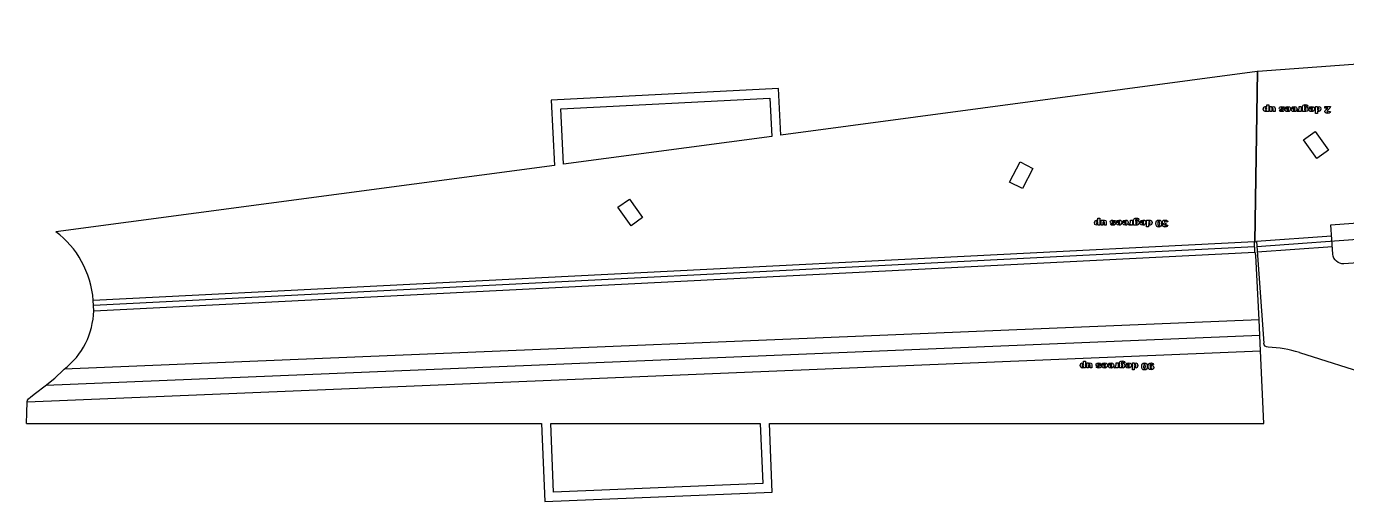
# Model space of a CAD drawing. Header units: millimetres. Extents: x -3 to 980, y -34 to 189.
# Drawn here: x -3 to 577, y -34 to 174 of the extents above; entities that cross this region are included whole.
import ezdxf

# ---------------------------------------------------------------- set-up
doc = ezdxf.new("R2010")
doc.units = ezdxf.units.MM

msp = doc.modelspace()

# ---------------------------------------------------------------- linework, layer by layer
at = {"layer": 'BEND'}
for p, q in [((536.64, 79.85, 0), (537.72, 154.6)), ((816.27, 97.98, 0), (537.45, 77.62)), ((536.5, 77.56, 0), (26.26, 51.78, 0)), ((538.83, 38.72), (5.28, 16.71, 0))]:
    msp.add_line(p, q, dxfattribs=at)
at = {"layer": 'BEND_EXTENT'}
for p, q in [((537.56, 154.59, 0), (536.49, 79.85, 0)), ((536.79, 79.84, 0), (537.87, 154.61)), ((570.32, 82.29, 0), (537.28, 79.88, 0)), ((536.39, 79.82, 0), (26.12, 54.04, 0)), ((537.61, 75.37), (570.65, 77.78, 0)), ((26.3, 49.52, 0), (536.61, 75.3, 0)), ((538.52, 45.5, 0), (13.32, 23.83)), ((-2.98, 9.58), (539.14, 31.94, 0))]:
    msp.add_line(p, q, dxfattribs=at)
at = {"layer": 'INTERIOR_PROFILES'}
for points in [[(231.6, 138.25), (323.48, 142.89), (324.33, 126.14), (232.83, 113.92)], [(563.11, 128.24), (568.9, 120.09), (563.8, 116.46), (558.01, 124.61)], [(433.42, 114.97), (439.04, 112.06), (434.45, 103.18), (428.83, 106.08)], [(261.79, 98.62), (267.53, 90.43), (262.45, 86.86), (256.7, 95.05)], [(319.24, 0), (320.33, -26.34), (228.4, -30.13), (227.16, 0)]]:
    msp.add_lwpolyline(points, close=True, dxfattribs=at)
msp.add_lwpolyline([(575.72, 70.16, -0.414214), (570.9, 74.32), (569.95, 87.31), (607.39, 90.04), (608.34, 77.05, -0.414214), (604.18, 72.23)], format="xyb", close=True, dxfattribs=at)
at = {"layer": 'OUTER_PROFILES'}
for p, q in [((809.28, 174.43), (537.87, 154.61)), ((537.56, 154.59), (328.31, 126.67)), ((537.87, 154.61), (537.56, 154.59)), ((327.28, 147.09), (227.4, 142.04)), ((328.31, 126.67), (327.28, 147.09)), ((227.4, 142.04), (228.85, 113.39)), ((228.85, 113.39), (9.71, 84.15)), ((536.61, 75.3), (536.39, 79.82)), ((536.39, 79.82), (536.49, 79.82)), ((536.49, 79.82), (536.49, 79.85)), ((536.49, 79.85), (536.79, 79.84)), ((536.79, 79.84), (537.28, 79.88)), ((537.28, 79.88), (540.54, 35.34)), ((538.52, 45.5), (537.09, 73.81)), ((539.14, 31.94), (538.52, 45.5)), ((540.46, 0), (539.14, 31.94)), ((556.16, 31.21), (588.62, 21.01)), ((-3.26, 0), (0, 0)), ((0, 0), (223.16, 0)), ((223.16, 0), (224.57, -34.29)), ((324.49, -30.17), (323.24, 0)), ((323.24, 0), (540.46, 0)), ((224.57, -34.29), (324.49, -30.17))]:
    msp.add_line(p, q, dxfattribs=at)
for points in [[(26.3, 49.52), (26.12, 54.04)], [(-2.98, 9.58), (-2.72, 10.31), (-2.28, 10.87), (-1.25, 11.79), (0.77, 13.36), (5.01, 16.5), (9.2, 19.86), (13.07, 23.56)], [(13.07, 23.56), (13.32, 23.83)], [(-3.26, 0), (-3.12, 4.65), (-2.98, 9.58)]]:
    msp.add_lwpolyline(points, dxfattribs=at)
for centre, radius, start, end in [((539.61, 75.45), 3, 182.89229, 213.01787), ((541.18, -16.5), 50, 72.56704, 88.51503)]:
    msp.add_arc(centre, radius, start, end, dxfattribs=at)
at = {"layer": 'OUTER_PROFILES', "extrusion": (0, 0, -1)}
msp.add_arc((-542.53, 35.48), 2, 271.48497, 355.82348, dxfattribs=at)
at = {"layer": 'OUTER_PROFILES'}
for centre, major_axis, ratio, start_param, end_param in [((-7.15, 51.67), (-5.1, 38.25), 0.863977, 4.659146, 5.601587), ((-7.05, 50.24), (-33.36, 0.42), 0.999142, 2.240153, 3.132525)]:
    msp.add_ellipse(centre, major_axis=major_axis, ratio=ratio, start_param=start_param, end_param=end_param, dxfattribs=at)
at = {"layer": 'TEXT'}
for p, q in [((541.83, 139), (541.83, 140.04)), ((541.83, 140.04), (542.67, 140.04)), ((542.67, 140.04), (542.67, 137.04)), ((559.85, 139.26), (559.05, 139.36)), ((541.89, 137.04), (541.89, 137.36)), ((542.67, 137.04), (541.89, 137.04)), ((543.18, 139.22), (543.96, 139.22)), ((543.18, 137.04), (543.18, 139.22)), ((544.01, 137.04), (543.18, 137.04)), ((543.96, 139.22), (543.96, 138.86)), ((544.01, 138.09), (544.01, 137.04)), ((544.64, 137.04), (544.64, 138.24)), ((545.48, 137.04), (544.64, 137.04)), ((545.48, 138.43), (545.48, 137.04)), ((547.34, 137.57), (548.13, 137.65)), ((549.57, 138.61), (548.75, 138.53)), ((549.81, 138.34), (551.48, 138.34)), ((549.81, 138.24), (549.81, 138.34)), ((550.68, 138.58), (549.85, 138.65)), ((551.48, 137.94), (550.66, 137.94)), ((552.6, 138.34), (554.27, 138.34)), ((552.6, 138.24), (552.6, 138.34)), ((553.47, 138.58), (552.65, 138.65)), ((554.27, 137.94), (553.45, 137.94)), ((555.22, 137.11), (555.48, 137.7)), ((556.1, 138.49), (556.1, 139.22)), ((556.1, 139.22), (556.94, 139.22)), ((556.16, 137.04), (556.16, 137.4)), ((556.94, 137.04), (556.16, 137.04)), ((556.94, 139.22), (556.94, 137.04)), ((557.52, 139.09), (557.52, 139.19)), ((557.52, 137.04), (557.52, 139.09)), ((558.3, 137.04), (557.52, 137.04)), ((558.3, 137.36), (558.3, 137.04)), ((558.36, 139.14), (558.36, 138.81)), ((560.3, 138.34), (561.97, 138.34)), ((560.3, 138.24), (560.3, 138.34)), ((561.17, 138.58), (560.35, 138.65)), ((561.97, 137.94), (561.15, 137.94)), ((563.22, 136.22), (563.22, 139.22)), ((563.22, 139.22), (564, 139.22)), ((564.06, 136.22), (563.22, 136.22)), ((564, 139.22), (564, 138.89)), ((564.06, 137.25), (564.06, 136.22)), ((567.34, 139.22), (569.84, 139.22)), ((567.34, 138.54), (567.34, 139.22)), ((568.64, 138.54), (567.34, 138.54)), ((568.95, 137.19), (569.78, 137.12)), ((467.64, 89.12), (467.64, 90.16)), ((467.64, 90.16), (468.48, 90.16)), ((467.7, 87.16), (467.7, 87.48)), ((468.48, 87.16), (467.7, 87.16)), ((468.48, 90.16), (468.48, 87.16)), ((468.99, 89.34), (469.77, 89.34)), ((468.99, 87.16), (468.99, 89.34)), ((469.82, 87.16), (468.99, 87.16)), ((469.77, 89.34), (469.77, 88.98)), ((469.82, 88.21), (469.82, 87.16)), ((470.45, 87.16), (470.45, 88.36)), ((471.29, 87.16), (470.45, 87.16)), ((471.29, 88.55), (471.29, 87.16)), ((473.15, 87.69), (473.94, 87.77)), ((475.38, 88.73), (474.56, 88.65)), ((475.62, 88.46), (477.29, 88.46)), ((475.62, 88.36), (475.62, 88.46)), ((476.49, 88.7), (475.67, 88.77)), ((477.29, 88.06), (476.47, 88.06)), ((478.42, 88.46), (480.08, 88.46)), ((478.42, 88.36), (478.42, 88.46)), ((479.28, 88.7), (478.46, 88.77)), ((480.08, 88.06), (479.26, 88.06)), ((481.04, 87.23), (481.29, 87.82)), ((481.91, 88.61), (481.91, 89.34)), ((481.91, 89.34), (482.75, 89.34)), ((481.97, 87.16), (481.97, 87.52)), ((482.75, 87.16), (481.97, 87.16)), ((482.75, 89.34), (482.75, 87.16)), ((483.33, 89.21), (483.33, 89.31)), ((483.33, 87.16), (483.33, 89.21)), ((484.11, 87.16), (483.33, 87.16)), ((484.11, 87.48), (484.11, 87.16)), ((484.17, 89.26), (484.17, 88.93)), ((485.67, 89.38), (484.86, 89.48)), ((486.11, 88.46), (487.78, 88.46)), ((486.11, 88.36), (486.11, 88.46)), ((486.98, 88.7), (486.16, 88.77)), ((487.78, 88.06), (486.96, 88.06)), ((489.03, 86.34), (489.03, 89.34)), ((489.03, 89.34), (489.81, 89.34)), ((489.81, 89.34), (489.81, 89.01)), ((489.87, 87.38), (489.87, 86.34)), ((497.44, 88.04), (497.4, 87.44)), ((498.41, 88.54), (497.58, 88.43)), ((497.58, 87.2), (498.37, 87.06)), ((489.87, 86.34), (489.03, 86.34)), ((461.35, 26.38), (461.35, 27.41)), ((461.35, 27.41), (462.19, 27.41)), ((461.41, 24.41), (461.41, 24.74)), ((462.19, 24.41), (461.41, 24.41)), ((462.19, 27.41), (462.19, 24.41)), ((462.7, 26.59), (463.48, 26.59)), ((462.7, 24.41), (462.7, 26.59)), ((463.53, 24.41), (462.7, 24.41)), ((463.48, 26.59), (463.48, 26.24)), ((463.53, 25.46), (463.53, 24.41)), ((464.16, 24.41), (464.16, 25.61)), ((465, 24.41), (464.16, 24.41)), ((465, 25.8), (465, 24.41)), ((466.86, 24.95), (467.65, 25.02)), ((469.1, 25.98), (468.27, 25.91)), ((469.33, 25.71), (471, 25.71)), ((469.33, 25.61), (469.33, 25.71)), ((470.2, 25.95), (469.38, 26.03)), ((471, 25.31), (470.18, 25.31)), ((472.13, 25.71), (473.8, 25.71)), ((472.13, 25.61), (472.13, 25.71)), ((472.99, 25.95), (472.17, 26.03)), ((473.79, 25.31), (472.97, 25.31)), ((474.75, 24.48), (475.01, 25.07)), ((475.62, 25.86), (475.62, 26.59)), ((475.62, 26.59), (476.46, 26.59)), ((475.68, 24.41), (475.68, 24.77)), ((476.46, 24.41), (475.68, 24.41)), ((476.46, 26.59), (476.46, 24.41)), ((477.05, 26.47), (477.04, 26.56)), ((477.05, 24.41), (477.05, 26.47)), ((477.83, 24.41), (477.05, 24.41)), ((477.83, 24.74), (477.83, 24.41)), ((477.89, 26.52), (477.89, 26.19)), ((479.38, 26.64), (478.57, 26.73)), ((479.83, 25.71), (481.5, 25.71)), ((479.83, 25.61), (479.83, 25.71)), ((480.69, 25.95), (479.87, 26.03)), ((481.49, 25.31), (480.67, 25.31)), ((482.75, 23.59), (482.75, 26.59)), ((482.75, 26.59), (483.53, 26.59)), ((483.59, 23.59), (482.75, 23.59)), ((483.53, 26.59), (483.53, 26.27)), ((483.59, 24.63), (483.59, 23.59)), ((492.07, 25.91), (491.24, 25.81))]:
    msp.add_line(p, q, dxfattribs=at)
for points in [[(540.54, 138.98), (541.19, 139.26)], [(541.19, 139.26), (541.54, 139.2)], [(544.31, 139.17), (544.74, 139.26)], [(544.74, 139.26), (545.28, 139.06)], [(547.73, 139.16), (548.4, 139.26)], [(548.4, 139.26), (549.25, 139.09)], [(550.31, 139.12), (551.07, 139.26)], [(551.07, 139.26), (551.75, 139.14)], [(553.1, 139.12), (553.87, 139.26)], [(553.87, 139.26), (554.55, 139.14)], [(557.52, 139.19), (557.61, 139.58)], [(557.61, 139.58), (557.84, 139.88)], [(557.84, 139.88), (558.21, 140.05)], [(558.21, 140.05), (558.71, 140.1)], [(558.45, 139.48), (558.36, 139.14)], [(558.72, 139.58), (558.45, 139.48)], [(558.71, 140.1), (559.27, 140.05), (559.61, 139.9)], [(558.95, 139.51), (558.72, 139.58)], [(559.05, 139.36), (558.95, 139.51)], [(559.61, 139.9), (559.86, 139.37)], [(559.86, 139.37), (559.85, 139.26)], [(560.8, 139.12), (561.57, 139.26)], [(561.57, 139.26), (562.25, 139.14)], [(564.3, 139.17), (564.7, 139.26)], [(564.7, 139.26), (565.38, 138.93)], [(540.28, 138.15), (540.54, 138.98)], [(540.51, 137.33), (540.28, 138.15)], [(541.19, 136.99), (540.51, 137.33)], [(541.21, 138.52), (541.11, 138.12)], [(541.11, 138.12), (541.21, 137.73)], [(541.59, 137.09), (541.19, 136.99)], [(541.45, 138.64), (541.21, 138.52)], [(541.21, 137.73), (541.46, 137.6)], [(541.72, 138.52), (541.45, 138.64)], [(541.46, 137.6), (541.73, 137.73)], [(541.54, 139.2), (541.83, 139)], [(541.89, 137.36), (541.59, 137.09)], [(541.83, 138.13), (541.72, 138.52)], [(541.73, 137.73), (541.83, 138.13)], [(543.96, 138.86), (544.31, 139.17)], [(544.11, 138.5), (544.01, 138.09)], [(544.35, 138.61), (544.11, 138.5)], [(544.56, 138.53), (544.35, 138.61)], [(544.64, 138.24), (544.56, 138.53)], [(545.28, 139.06), (545.48, 138.43)], [(547.26, 138.51), (547.38, 138.88)], [(547.37, 138.17), (547.26, 138.51)], [(547.54, 137.24), (547.34, 137.57)], [(547.68, 137.93), (547.37, 138.17)], [(547.38, 138.88), (547.73, 139.16)], [(547.85, 137.05), (547.54, 137.24)], [(548.3, 137.8), (547.68, 137.93)], [(548.42, 136.99), (547.85, 137.05)], [(548.1, 138.74), (548.03, 138.6)], [(548.03, 138.6), (548.12, 138.46)], [(548.36, 138.81), (548.1, 138.74)], [(548.12, 138.46), (548.48, 138.38)], [(548.13, 137.65), (548.23, 137.5)], [(548.23, 137.5), (548.47, 137.43)], [(548.65, 137.72), (548.3, 137.8)], [(548.6, 138.74), (548.36, 138.81)], [(549.01, 137.07), (548.42, 136.99)], [(548.47, 137.43), (548.67, 137.48)], [(548.48, 138.38), (549.08, 138.24)], [(548.75, 138.53), (548.6, 138.74)], [(548.74, 137.6), (548.65, 137.72)], [(548.67, 137.48), (548.74, 137.6)], [(549.36, 137.3), (549.01, 137.07)], [(549.08, 138.24), (549.36, 138.02)], [(549.25, 139.09), (549.57, 138.61)], [(549.36, 138.02), (549.48, 137.67)], [(549.48, 137.67), (549.36, 137.3)], [(549.95, 137.54), (549.81, 138.24)], [(549.85, 138.65), (550.31, 139.12)], [(550.36, 137.13), (549.95, 137.54)], [(551.1, 136.99), (550.36, 137.13)], [(550.66, 137.94), (550.78, 137.59)], [(550.82, 138.71), (550.68, 138.58)], [(550.78, 137.59), (551.06, 137.49)], [(551.05, 138.78), (550.82, 138.71)], [(551.37, 138.63), (551.05, 138.78)], [(551.06, 137.49), (551.38, 137.64)], [(552, 137.31), (551.61, 137.07), (551.1, 136.99)], [(551.48, 138.34), (551.37, 138.63)], [(551.38, 137.64), (551.48, 137.94)], [(551.75, 139.14), (552.16, 138.76)], [(552.32, 138.13), (552, 137.31)], [(552.16, 138.76), (552.32, 138.13)], [(552.74, 137.54), (552.6, 138.24)], [(552.65, 138.65), (553.1, 139.12)], [(553.16, 137.13), (552.74, 137.54)], [(553.89, 136.99), (553.16, 137.13)], [(553.45, 137.94), (553.58, 137.59)], [(553.62, 138.71), (553.47, 138.58)], [(553.58, 137.59), (553.86, 137.49)], [(553.85, 138.78), (553.62, 138.71)], [(554.16, 138.63), (553.85, 138.78)], [(553.86, 137.49), (554.17, 137.64)], [(554.79, 137.31), (554.41, 137.07), (553.89, 136.99)], [(554.27, 138.34), (554.16, 138.63)], [(554.17, 137.64), (554.27, 137.94)], [(554.55, 139.14), (554.96, 138.76)], [(555.12, 138.13), (554.79, 137.31)], [(554.96, 138.76), (555.12, 138.13)], [(555.63, 136.99), (555.22, 137.11)], [(555.48, 137.7), (555.72, 137.64)], [(555.92, 137.08), (555.63, 136.99)], [(555.72, 137.64), (555.97, 137.77)], [(556.16, 137.4), (555.92, 137.08)], [(555.97, 137.77), (556.1, 138.49)], [(558.61, 137.08), (558.3, 137.36)], [(558.36, 138.81), (558.61, 139.02)], [(558.46, 138.44), (558.36, 138.09)], [(558.36, 138.09), (558.47, 137.72)], [(558.72, 138.56), (558.46, 138.44)], [(558.47, 137.72), (558.74, 137.6)], [(558.61, 139.02), (559.02, 139.13)], [(559.03, 136.99), (558.61, 137.08)], [(558.99, 138.44), (558.72, 138.56)], [(558.74, 137.6), (558.99, 137.71)], [(559.09, 138.1), (558.99, 138.44)], [(558.99, 137.71), (559.09, 138.1)], [(559.02, 139.13), (559.42, 139.03), (559.73, 138.75)], [(559.67, 137.26), (559.03, 136.99)], [(559.92, 138.03), (559.67, 137.26)], [(559.73, 138.75), (559.92, 138.03)], [(560.44, 137.54), (560.3, 138.24)], [(560.35, 138.65), (560.8, 139.12)], [(560.85, 137.13), (560.44, 137.54)], [(561.59, 136.99), (560.85, 137.13)], [(561.15, 137.94), (561.28, 137.59)], [(561.31, 138.71), (561.17, 138.58)], [(561.28, 137.59), (561.56, 137.49)], [(561.55, 138.78), (561.31, 138.71)], [(561.86, 138.63), (561.55, 138.78)], [(561.56, 137.49), (561.87, 137.64)], [(562.49, 137.31), (562.1, 137.07), (561.59, 136.99)], [(561.97, 138.34), (561.86, 138.63)], [(561.87, 137.64), (561.97, 137.94)], [(562.25, 139.14), (562.66, 138.76)], [(562.82, 138.13), (562.49, 137.31)], [(562.66, 138.76), (562.82, 138.13)], [(564, 138.89), (564.3, 139.17)], [(564.16, 138.53), (564.06, 138.12)], [(564.06, 138.12), (564.17, 137.74)], [(564.34, 137.06), (564.06, 137.25)], [(564.43, 138.65), (564.16, 138.53)], [(564.17, 137.74), (564.44, 137.61)], [(564.7, 136.99), (564.34, 137.06)], [(564.68, 138.53), (564.43, 138.65)], [(564.44, 137.61), (564.68, 137.74)], [(564.78, 138.14), (564.68, 138.53)], [(564.68, 137.74), (564.78, 138.14)], [(565.36, 137.28), (564.7, 136.99)], [(565.61, 138.11), (565.36, 137.28)], [(565.38, 138.93), (565.61, 138.11)], [(567.36, 137.04), (567.52, 137.56)], [(567.5, 136.57), (567.36, 137.04)], [(567.89, 136.26), (567.5, 136.57)], [(567.52, 137.56), (568.11, 138.11)], [(568.57, 136.16), (567.89, 136.26)], [(568.11, 138.11), (568.45, 138.35)], [(568.3, 137.33), (568.19, 137.07)], [(568.19, 137.07), (568.3, 136.83)], [(568.77, 137.75), (568.3, 137.33)], [(568.3, 136.83), (568.55, 136.73)], [(568.45, 138.35), (568.64, 138.54)], [(568.55, 136.73), (568.81, 136.84)], [(569.23, 136.27), (568.57, 136.16)], [(569.58, 138.52), (568.77, 137.75)], [(568.81, 136.84), (568.95, 137.19)], [(569.6, 136.57), (569.23, 136.27)], [(569.84, 139.22), (569.58, 138.52)], [(569.78, 137.12), (569.6, 136.57)], [(466.09, 88.27), (466.35, 89.1)], [(466.33, 87.45), (466.09, 88.27)], [(467, 87.11), (466.33, 87.45)], [(466.35, 89.1), (467, 89.38)], [(467.02, 88.64), (466.92, 88.24)], [(466.92, 88.24), (467.02, 87.85)], [(467, 89.38), (467.36, 89.32)], [(467.4, 87.21), (467, 87.11)], [(467.26, 88.76), (467.02, 88.64)], [(467.02, 87.85), (467.27, 87.73)], [(467.54, 88.64), (467.26, 88.76)], [(467.27, 87.73), (467.54, 87.85)], [(467.36, 89.32), (467.64, 89.12)], [(467.7, 87.48), (467.4, 87.21)], [(467.65, 88.26), (467.54, 88.64)], [(467.54, 87.85), (467.65, 88.26)], [(469.77, 88.98), (470.12, 89.29)], [(469.92, 88.62), (469.82, 88.21)], [(470.16, 88.73), (469.92, 88.62)], [(470.12, 89.29), (470.55, 89.38)], [(470.37, 88.65), (470.16, 88.73)], [(470.45, 88.36), (470.37, 88.65)], [(470.55, 89.38), (471.09, 89.18)], [(471.09, 89.18), (471.29, 88.55)], [(473.07, 88.63), (473.19, 89)], [(473.18, 88.29), (473.07, 88.63)], [(473.35, 87.36), (473.15, 87.69)], [(473.49, 88.05), (473.18, 88.29)], [(473.19, 89), (473.55, 89.28)], [(473.66, 87.17), (473.35, 87.36)], [(474.11, 87.92), (473.49, 88.05)], [(473.55, 89.28), (474.21, 89.38)], [(474.24, 87.11), (473.66, 87.17)], [(473.91, 88.86), (473.84, 88.72)], [(473.84, 88.72), (473.93, 88.59)], [(474.17, 88.93), (473.91, 88.86)], [(473.93, 88.59), (474.29, 88.5)], [(473.94, 87.77), (474.04, 87.62)], [(474.04, 87.62), (474.28, 87.55)], [(474.47, 87.85), (474.11, 87.92)], [(474.41, 88.86), (474.17, 88.93)], [(474.21, 89.38), (475.06, 89.21)], [(474.82, 87.19), (474.24, 87.11)], [(474.28, 87.55), (474.48, 87.6)], [(474.29, 88.5), (474.89, 88.36)], [(474.56, 88.65), (474.41, 88.86)], [(474.55, 87.72), (474.47, 87.85)], [(474.48, 87.6), (474.55, 87.72)], [(475.17, 87.42), (474.82, 87.19)], [(474.89, 88.36), (475.18, 88.14)], [(475.06, 89.21), (475.38, 88.73)], [(475.29, 87.79), (475.17, 87.42)], [(475.18, 88.14), (475.29, 87.79)], [(475.76, 87.66), (475.62, 88.36)], [(475.67, 88.77), (476.12, 89.24)], [(476.17, 87.25), (475.76, 87.66)], [(476.12, 89.24), (476.88, 89.38)], [(476.91, 87.11), (476.17, 87.25)], [(476.47, 88.06), (476.6, 87.71)], [(476.63, 88.83), (476.49, 88.7)], [(476.6, 87.71), (476.87, 87.61)], [(476.87, 88.9), (476.63, 88.83)], [(477.18, 88.75), (476.87, 88.9)], [(476.87, 87.61), (477.19, 87.76)], [(476.88, 89.38), (477.56, 89.26)], [(477.81, 87.43), (477.42, 87.19), (476.91, 87.11)], [(477.29, 88.46), (477.18, 88.75)], [(477.19, 87.76), (477.29, 88.06)], [(477.56, 89.26), (477.97, 88.88)], [(478.14, 88.25), (477.81, 87.43)], [(477.97, 88.88), (478.14, 88.25)], [(478.56, 87.66), (478.42, 88.36)], [(478.46, 88.77), (478.92, 89.24)], [(478.97, 87.25), (478.56, 87.66)], [(478.92, 89.24), (479.68, 89.38)], [(479.7, 87.11), (478.97, 87.25)], [(479.26, 88.06), (479.39, 87.71)], [(479.43, 88.83), (479.28, 88.7)], [(479.39, 87.71), (479.67, 87.61)], [(479.66, 88.9), (479.43, 88.83)], [(479.98, 88.75), (479.66, 88.9)], [(479.67, 87.61), (479.99, 87.76)], [(479.68, 89.38), (480.36, 89.26)], [(480.61, 87.43), (480.22, 87.19), (479.7, 87.11)], [(480.08, 88.46), (479.98, 88.75)], [(479.99, 87.76), (480.08, 88.06)], [(480.36, 89.26), (480.77, 88.88)], [(480.93, 88.25), (480.61, 87.43)], [(480.77, 88.88), (480.93, 88.25)], [(481.44, 87.11), (481.04, 87.23)], [(481.29, 87.82), (481.53, 87.76)], [(481.74, 87.2), (481.44, 87.11)], [(481.53, 87.76), (481.78, 87.89)], [(481.97, 87.52), (481.74, 87.2)], [(481.78, 87.89), (481.91, 88.61)], [(483.33, 89.31), (483.42, 89.7)], [(483.42, 89.7), (483.65, 90)], [(483.65, 90), (484.02, 90.17)], [(484.02, 90.17), (484.53, 90.22)], [(484.42, 87.2), (484.11, 87.48)], [(484.26, 89.6), (484.17, 89.26)], [(484.17, 88.93), (484.42, 89.15)], [(484.27, 88.56), (484.17, 88.21)], [(484.17, 88.21), (484.28, 87.84)], [(484.53, 89.7), (484.26, 89.6)], [(484.53, 88.68), (484.27, 88.56)], [(484.28, 87.84), (484.55, 87.72)], [(484.42, 89.15), (484.83, 89.25)], [(484.84, 87.11), (484.42, 87.2)], [(484.53, 90.22), (485.08, 90.17), (485.43, 90.02)], [(484.76, 89.63), (484.53, 89.7)], [(484.8, 88.57), (484.53, 88.68)], [(484.55, 87.72), (484.8, 87.83)], [(484.86, 89.48), (484.76, 89.63)], [(484.9, 88.22), (484.8, 88.57)], [(484.8, 87.83), (484.9, 88.22)], [(484.83, 89.25), (485.23, 89.15), (485.54, 88.87)], [(485.48, 87.38), (484.84, 87.11)], [(485.43, 90.02), (485.67, 89.5)], [(485.73, 88.15), (485.48, 87.38)], [(485.54, 88.87), (485.73, 88.15)], [(485.67, 89.5), (485.67, 89.38)], [(486.25, 87.66), (486.11, 88.36)], [(486.16, 88.77), (486.62, 89.24)], [(486.67, 87.25), (486.25, 87.66)], [(486.62, 89.24), (487.38, 89.38)], [(487.4, 87.11), (486.67, 87.25)], [(486.96, 88.06), (487.09, 87.71)], [(487.13, 88.83), (486.98, 88.7)], [(487.09, 87.71), (487.37, 87.61)], [(487.36, 88.9), (487.13, 88.83)], [(487.68, 88.75), (487.36, 88.9)], [(487.37, 87.61), (487.69, 87.76)], [(487.38, 89.38), (488.06, 89.26)], [(488.3, 87.43), (487.92, 87.19), (487.4, 87.11)], [(487.78, 88.46), (487.68, 88.75)], [(487.69, 87.76), (487.78, 88.06)], [(488.06, 89.26), (488.47, 88.88)], [(488.63, 88.25), (488.3, 87.43)], [(488.47, 88.88), (488.63, 88.25)], [(489.81, 89.01), (490.11, 89.29)], [(489.98, 88.65), (489.87, 88.24)], [(489.87, 88.24), (489.98, 87.86)], [(490.16, 87.18), (489.87, 87.38)], [(490.24, 88.77), (489.98, 88.65)], [(489.98, 87.86), (490.25, 87.74)], [(490.11, 89.29), (490.51, 89.38)], [(490.51, 87.11), (490.16, 87.18)], [(490.49, 88.65), (490.24, 88.77)], [(490.25, 87.74), (490.49, 87.86)], [(490.59, 88.26), (490.49, 88.65)], [(490.49, 87.86), (490.59, 88.26)], [(490.51, 89.38), (491.19, 89.05)], [(491.17, 87.4), (490.51, 87.11)], [(491.43, 88.23), (491.17, 87.4)], [(491.19, 89.05), (491.43, 88.23)], [(493.14, 87.81), (493.21, 88.52), (493.42, 89.01)], [(493.23, 87.11), (493.14, 87.81)], [(493.34, 86.81), (493.23, 87.11)], [(493.42, 89.01), (493.8, 89.29), (494.37, 89.39)], [(494.02, 88.45), (493.97, 87.85)], [(493.97, 87.85), (494, 87.35), (494.07, 87.04)], [(494.15, 88.73), (494.02, 88.45)], [(494.07, 87.04), (494.38, 86.84)], [(494.37, 88.82), (494.15, 88.73)], [(494.37, 89.39), (494.98, 89.27)], [(494.67, 88.61), (494.37, 88.82)], [(494.38, 86.84), (494.68, 87.05)], [(494.77, 87.83), (494.67, 88.61)], [(494.68, 87.05), (494.77, 87.83)], [(494.98, 89.27), (495.37, 88.91)], [(495.59, 87.82), (495.52, 87.1), (495.29, 86.63)], [(495.37, 88.91), (495.53, 88.46)], [(495.53, 88.46), (495.59, 87.82)], [(495.94, 88.38), (496.07, 88.89)], [(496.02, 88.02), (495.94, 88.38)], [(496.25, 87.78), (496.02, 88.02)], [(496.07, 88.89), (496.47, 89.26)], [(496.09, 87.05), (496.2, 87.41)], [(496.35, 86.5), (496.09, 87.05)], [(496.2, 87.41), (496.52, 87.68)], [(496.52, 87.68), (496.25, 87.78)], [(496.47, 89.26), (497.15, 89.39)], [(496.89, 88.76), (496.78, 88.43)], [(496.78, 88.43), (496.88, 88.11)], [(496.88, 88.11), (497.17, 87.99)], [(497.17, 88.88), (496.89, 88.76)], [(497.02, 87.35), (496.91, 87.1)], [(496.91, 87.1), (496.99, 86.88)], [(497.29, 87.45), (497.02, 87.35)], [(497.15, 89.39), (497.79, 89.29)], [(497.43, 88.78), (497.17, 88.88)], [(497.17, 87.99), (497.44, 88.04)], [(497.4, 87.44), (497.29, 87.45)], [(497.58, 88.43), (497.43, 88.78)], [(497.46, 86.89), (497.58, 87.2)], [(497.79, 89.29), (498.18, 89.01)], [(498.37, 87.06), (497.99, 86.48)], [(498.18, 89.01), (498.41, 88.54)], [(493.53, 86.55), (493.34, 86.81)], [(493.85, 86.36), (493.53, 86.55)], [(494.35, 86.28), (493.85, 86.36)], [(495.29, 86.63), (494.9, 86.37), (494.35, 86.28)], [(497.2, 86.28), (496.35, 86.5)], [(496.99, 86.88), (497.22, 86.8)], [(497.99, 86.48), (497.2, 86.28)], [(497.22, 86.8), (497.46, 86.89)], [(459.8, 25.52), (460.06, 26.35)], [(460.04, 24.7), (459.8, 25.52)], [(460.71, 24.37), (460.04, 24.7)], [(460.06, 26.35), (460.72, 26.64)], [(460.73, 25.9), (460.63, 25.49)], [(460.63, 25.49), (460.73, 25.1)], [(461.12, 24.46), (460.71, 24.37)], [(460.72, 26.64), (461.07, 26.57)], [(460.97, 26.02), (460.73, 25.9)], [(460.73, 25.1), (460.98, 24.98)], [(461.25, 25.89), (460.97, 26.02)], [(460.98, 24.98), (461.25, 25.1)], [(461.07, 26.57), (461.35, 26.38)], [(461.41, 24.74), (461.12, 24.46)], [(461.36, 25.51), (461.25, 25.89)], [(461.25, 25.1), (461.36, 25.51)], [(463.48, 26.24), (463.83, 26.55)], [(463.63, 25.87), (463.53, 25.46)], [(463.87, 25.99), (463.63, 25.87)], [(463.83, 26.55), (464.26, 26.64)], [(464.09, 25.9), (463.87, 25.99)], [(464.16, 25.61), (464.09, 25.9)], [(464.26, 26.64), (464.8, 26.43)], [(464.8, 26.43), (465, 25.8)], [(466.79, 25.88), (466.9, 26.25)], [(466.89, 25.54), (466.79, 25.88)], [(467.07, 24.61), (466.86, 24.95)], [(467.2, 25.3), (466.89, 25.54)], [(466.9, 26.25), (467.26, 26.53)], [(467.37, 24.43), (467.07, 24.61)], [(467.82, 25.17), (467.2, 25.3)], [(467.26, 26.53), (467.92, 26.64)], [(467.95, 24.37), (467.37, 24.43)], [(467.62, 26.11), (467.55, 25.98)], [(467.55, 25.98), (467.64, 25.84)], [(467.88, 26.18), (467.62, 26.11)], [(467.64, 25.84), (468, 25.75)], [(467.65, 25.02), (467.75, 24.87)], [(467.75, 24.87), (467.99, 24.81)], [(468.18, 25.1), (467.82, 25.17)], [(468.13, 26.12), (467.88, 26.18)], [(467.92, 26.64), (468.77, 26.47)], [(468.54, 24.44), (467.95, 24.37)], [(467.99, 24.81), (468.19, 24.86)], [(468, 25.75), (468.6, 25.61)], [(468.27, 25.91), (468.13, 26.12)], [(468.26, 24.98), (468.18, 25.1)], [(468.19, 24.86), (468.26, 24.98)], [(468.88, 24.67), (468.54, 24.44)], [(468.6, 25.61), (468.89, 25.39)], [(468.77, 26.47), (469.1, 25.98)], [(469, 25.04), (468.88, 24.67)], [(468.89, 25.39), (469, 25.04)], [(469.47, 24.92), (469.33, 25.61)], [(469.38, 26.03), (469.83, 26.5)], [(469.88, 24.51), (469.47, 24.92)], [(469.83, 26.5), (470.6, 26.64)], [(470.62, 24.37), (469.88, 24.51)], [(470.18, 25.31), (470.31, 24.96)], [(470.34, 26.09), (470.2, 25.95)], [(470.31, 24.96), (470.59, 24.86)], [(470.58, 26.15), (470.34, 26.09)], [(470.89, 26.01), (470.58, 26.15)], [(470.59, 24.86), (470.9, 25.02)], [(470.6, 26.64), (471.28, 26.52)], [(471.52, 24.68), (471.13, 24.44), (470.62, 24.37)], [(471, 25.71), (470.89, 26.01)], [(470.9, 25.02), (471, 25.31)], [(471.28, 26.52), (471.69, 26.13)], [(471.85, 25.51), (471.52, 24.68)], [(471.69, 26.13), (471.85, 25.51)], [(472.27, 24.92), (472.13, 25.61)], [(472.17, 26.03), (472.63, 26.5)], [(472.68, 24.51), (472.27, 24.92)], [(472.63, 26.5), (473.39, 26.64)], [(473.42, 24.37), (472.68, 24.51)], [(472.97, 25.31), (473.1, 24.96)], [(473.14, 26.09), (472.99, 25.95)], [(473.1, 24.96), (473.38, 24.86)], [(473.37, 26.15), (473.14, 26.09)], [(473.69, 26.01), (473.37, 26.15)], [(473.38, 24.86), (473.7, 25.02)], [(473.39, 26.64), (474.07, 26.52)], [(474.32, 24.68), (473.93, 24.44), (473.42, 24.37)], [(473.8, 25.71), (473.69, 26.01)], [(473.7, 25.02), (473.79, 25.31)], [(474.07, 26.52), (474.48, 26.13)], [(474.64, 25.51), (474.32, 24.68)], [(474.48, 26.13), (474.64, 25.51)], [(475.15, 24.37), (474.75, 24.48)], [(475.01, 25.07), (475.24, 25.01)], [(475.45, 24.45), (475.15, 24.37)], [(475.24, 25.01), (475.49, 25.15)], [(475.68, 24.77), (475.45, 24.45)], [(475.49, 25.15), (475.62, 25.86)], [(477.04, 26.56), (477.13, 26.95)], [(477.13, 26.95), (477.36, 27.25)], [(477.36, 27.25), (477.73, 27.42)], [(477.73, 27.42), (478.24, 27.47)], [(478.13, 24.45), (477.83, 24.74)], [(477.98, 25.81), (477.88, 25.46)], [(477.88, 25.46), (477.99, 25.1)], [(477.97, 26.85), (477.89, 26.52)], [(477.89, 26.19), (478.13, 26.4)], [(478.24, 26.95), (477.97, 26.85)], [(478.25, 25.93), (477.98, 25.81)], [(477.99, 25.1), (478.26, 24.97)], [(478.13, 26.4), (478.55, 26.5)], [(478.55, 24.37), (478.13, 24.45)], [(478.24, 27.47), (478.79, 27.42), (479.14, 27.27)], [(478.48, 26.88), (478.24, 26.95)], [(478.51, 25.82), (478.25, 25.93)], [(478.26, 24.97), (478.51, 25.09)], [(478.57, 26.73), (478.48, 26.88)], [(478.61, 25.47), (478.51, 25.82)], [(478.51, 25.09), (478.61, 25.47)], [(478.55, 26.5), (478.94, 26.41), (479.25, 26.12)], [(479.2, 24.63), (478.55, 24.37)], [(479.14, 27.27), (479.38, 26.75)], [(479.44, 25.41), (479.2, 24.63)], [(479.25, 26.12), (479.44, 25.41)], [(479.38, 26.75), (479.38, 26.64)], [(479.97, 24.92), (479.83, 25.61)], [(479.87, 26.03), (480.33, 26.5)], [(480.38, 24.51), (479.97, 24.92)], [(480.33, 26.5), (481.09, 26.64)], [(481.11, 24.37), (480.38, 24.51)], [(480.67, 25.31), (480.8, 24.96)], [(480.84, 26.09), (480.69, 25.95)], [(480.8, 24.96), (481.08, 24.86)], [(481.07, 26.15), (480.84, 26.09)], [(481.39, 26.01), (481.07, 26.15)], [(481.08, 24.86), (481.4, 25.02)], [(481.09, 26.64), (481.77, 26.52)], [(482.02, 24.68), (481.63, 24.44), (481.11, 24.37)], [(481.5, 25.71), (481.39, 26.01)], [(481.4, 25.02), (481.49, 25.31)], [(481.77, 26.52), (482.18, 26.13)], [(482.34, 25.51), (482.02, 24.68)], [(482.18, 26.13), (482.34, 25.51)], [(483.53, 26.27), (483.82, 26.54)], [(483.69, 25.9), (483.58, 25.5)], [(483.58, 25.5), (483.69, 25.11)], [(483.87, 24.43), (483.59, 24.63)], [(483.95, 26.03), (483.69, 25.9)], [(483.69, 25.11), (483.96, 24.99)], [(483.82, 26.54), (484.23, 26.64)], [(484.22, 24.37), (483.87, 24.43)], [(484.2, 25.9), (483.95, 26.03)], [(483.96, 24.99), (484.21, 25.11)], [(484.31, 25.51), (484.2, 25.9)], [(484.21, 25.11), (484.31, 25.51)], [(484.88, 24.65), (484.22, 24.37)], [(484.23, 26.64), (484.9, 26.3)], [(485.14, 25.48), (484.88, 24.65)], [(484.9, 26.3), (485.14, 25.48)], [(486.85, 25.07), (486.92, 25.77), (487.13, 26.26)], [(486.94, 24.37), (486.85, 25.07)], [(487.05, 24.06), (486.94, 24.37)], [(487.25, 23.81), (487.05, 24.06)], [(487.13, 26.26), (487.51, 26.54), (488.08, 26.64)], [(487.56, 23.61), (487.25, 23.81)], [(488.06, 23.54), (487.56, 23.61)], [(487.73, 25.7), (487.68, 25.1)], [(487.68, 25.1), (487.71, 24.6), (487.79, 24.3)], [(487.86, 25.98), (487.73, 25.7)], [(487.79, 24.3), (488.09, 24.09)], [(488.08, 26.07), (487.86, 25.98)], [(489, 23.88), (488.61, 23.62), (488.06, 23.54)], [(488.08, 26.64), (488.69, 26.52)], [(488.38, 25.86), (488.08, 26.07)], [(488.09, 24.09), (488.39, 24.3)], [(488.48, 25.08), (488.38, 25.86)], [(488.39, 24.3), (488.48, 25.08)], [(488.69, 26.52), (489.08, 26.16)], [(489.31, 25.08), (489.23, 24.35), (489, 23.88)], [(489.08, 26.16), (489.25, 25.71)], [(489.25, 25.71), (489.31, 25.08)], [(489.66, 25.07), (489.74, 25.78), (490, 26.26)], [(489.82, 24.18), (489.66, 25.07)], [(490.25, 23.69), (489.82, 24.18)], [(490, 26.26), (490.41, 26.55), (490.95, 26.64)], [(490.98, 23.54), (490.25, 23.69)], [(490.62, 25.93), (490.5, 25.29)], [(490.5, 25.29), (490.81, 25.52)], [(490.65, 24.94), (490.53, 24.58)], [(490.53, 24.58), (490.65, 24.19)], [(490.94, 26.13), (490.62, 25.93)], [(490.94, 25.07), (490.65, 24.94)], [(490.65, 24.19), (490.95, 24.06)], [(490.81, 25.52), (491.17, 25.59)], [(491.13, 26.06), (490.94, 26.13)], [(491.22, 24.94), (490.94, 25.07)], [(490.95, 26.64), (491.51, 26.56)], [(490.95, 24.06), (491.23, 24.18)], [(491.6, 23.66), (490.98, 23.54)], [(491.24, 25.81), (491.13, 26.06)], [(491.17, 25.59), (491.85, 25.3)], [(491.34, 24.56), (491.22, 24.94)], [(491.23, 24.18), (491.34, 24.56)], [(491.51, 26.56), (491.85, 26.31)], [(491.99, 24.03), (491.6, 23.66)], [(491.85, 26.31), (492.07, 25.91)], [(491.85, 25.3), (492.13, 24.58)], [(492.13, 24.58), (491.99, 24.03)]]:
    msp.add_lwpolyline(points, dxfattribs=at)

doc.saveas('drawing.dxf')
